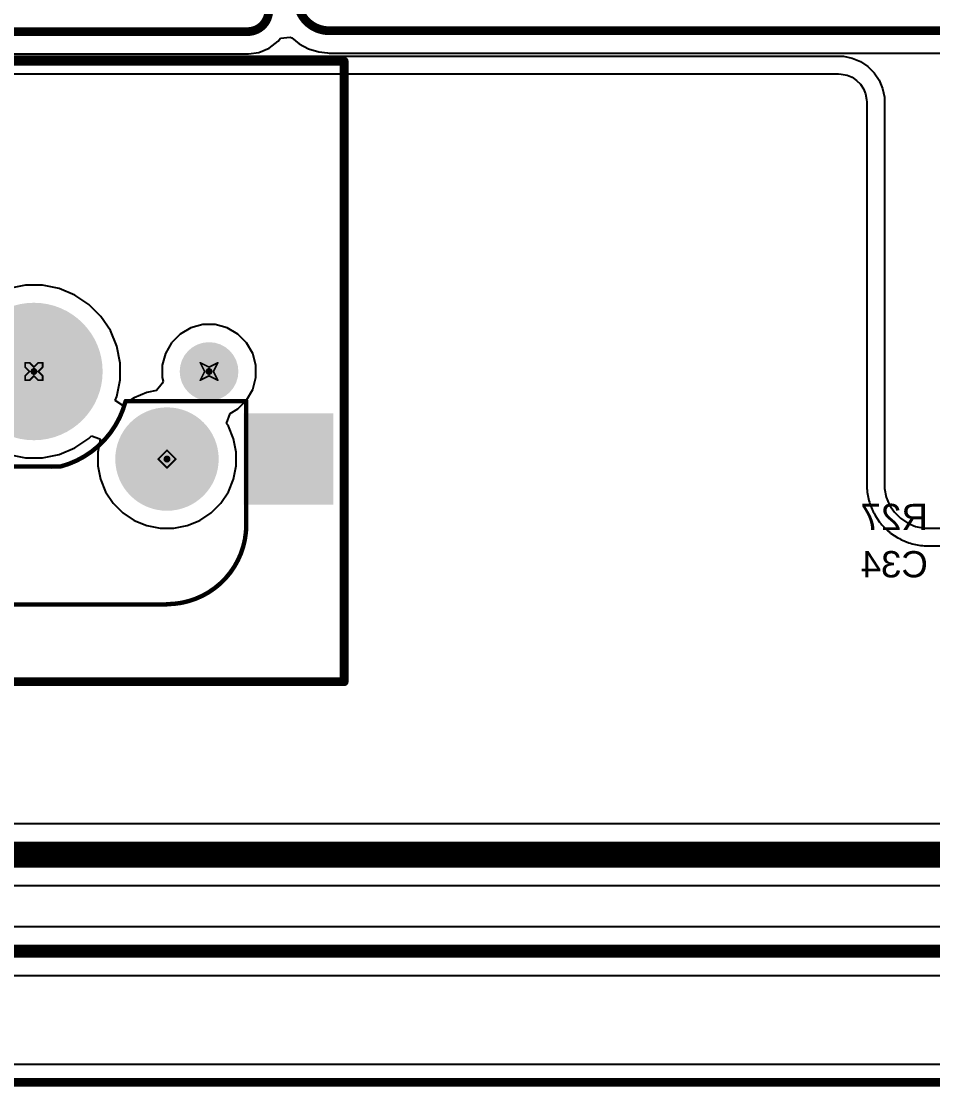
# Model space of a CAD drawing. Header units: inches. Extents: x 0 to 386, y 0 to 148.
# Drawn here: x 108.24 to 134.68, y -0.13 to 30.78 of the extents above; entities that cross this region are included whole.
import ezdxf

# ---------------------------------------------------------------- set-up
doc = ezdxf.new("R2010")
doc.units = ezdxf.units.IN
for name, color, linetype in [('Board outline', 216, 'Continuous'), ('Bottom Layer', 5, 'Continuous'), ('Bottom Overlay', 54, 'Continuous'), ('Bottom Paste', 16, 'Continuous'), ('Bottom Solder', 6, 'Continuous'), ('Drill Drawing', 1, 'Continuous'), ('Pad Holes', 156, 'Continuous'), ('Top Layer', 1, 'Continuous'), ('Top Overlay', 2, 'Continuous'), ('Top Solder', 216, 'Continuous')]:
    doc.layers.add(name, color=color, linetype=linetype)
doc.styles.add('Arial', font='', dxfattribs={"height": 0.2})
doc.styles.get('Arial').set_extended_font_data('Arial')

# ---------------------------------------------------------------- blocks, each defined once
blk = doc.blocks.new('CPG151101S11_16_B_21')
at = {"layer": 'Bottom Layer'}
for points in [[(5.475, 3.815), (7.975, 3.815), (7.975, 1.265), (5.475, 1.265)], [(-7.975, 1.275), (-5.475, 1.275), (-5.475, -1.275), (-7.975, -1.275)]]:
    blk.add_hatch(color=5, dxfattribs=at).paths.add_polyline_path(points)
at = {"layer": 'Bottom Paste'}
for points in [[(5.475, 3.815), (7.975, 3.815), (7.975, 1.265), (5.475, 1.265)], [(-7.975, 1.275), (-5.475, 1.275), (-5.475, -1.275), (-7.975, -1.275)]]:
    blk.add_hatch(color=16, dxfattribs=at).paths.add_polyline_path(points)
at = {"layer": 'Bottom Solder'}
for points in [[(5.425, 3.865), (8.025, 3.865), (8.025, 1.215), (5.425, 1.215)], [(-8.025, 1.325), (-5.425, 1.325), (-5.425, -1.325), (-8.025, -1.325)]]:
    blk.add_hatch(color=6, dxfattribs=at).paths.add_polyline_path(points)
h = blk.add_hatch(color=6, dxfattribs=at)
edge = h.paths.add_edge_path()
edge.add_arc((3.2, 2.54), 0.102, 0, 360)
h = blk.add_hatch(color=6, dxfattribs=at)
edge = h.paths.add_edge_path()
edge.add_arc((-3.2, 0), 0.102, 0, 360)
h = blk.add_hatch(color=6, dxfattribs=at)
edge = h.paths.add_edge_path()
edge.add_arc((-4.42, -2.54), 0.102, 0, 360)
h = blk.add_hatch(color=6, dxfattribs=at)
edge = h.paths.add_edge_path()
edge.add_arc((0.66, -2.54), 0.102, 0, 360)
h = blk.add_hatch(color=6, dxfattribs=at)
edge = h.paths.add_edge_path()
edge.add_arc((5.74, -2.54), 0.102, 0, 360)
at = {"layer": 'Pad Holes'}
h = blk.add_hatch(color=7, dxfattribs=at)
edge = h.paths.add_edge_path()
edge.add_arc((3.2, 2.54), 1.5, 0, 360)
h = blk.add_hatch(color=7, dxfattribs=at)
edge = h.paths.add_edge_path()
edge.add_arc((-3.2, 0), 1.5, 0, 360)
h = blk.add_hatch(color=7, dxfattribs=at)
edge = h.paths.add_edge_path()
edge.add_arc((0.66, -2.54), 1.994, 0, 360)
h = blk.add_hatch(color=7, dxfattribs=at)
edge = h.paths.add_edge_path()
edge.add_arc((-4.42, -2.54), 0.851, 0, 360)
h = blk.add_hatch(color=7, dxfattribs=at)
edge = h.paths.add_edge_path()
edge.add_arc((5.74, -2.54), 0.851, 0, 360)
at = {"layer": 'Top Solder'}
h = blk.add_hatch(color=216, dxfattribs=at)
edge = h.paths.add_edge_path()
edge.add_arc((3.2, 2.54), 0.102, 0, 360)
h = blk.add_hatch(color=216, dxfattribs=at)
edge = h.paths.add_edge_path()
edge.add_arc((-3.2, 0), 0.102, 0, 360)
h = blk.add_hatch(color=216, dxfattribs=at)
edge = h.paths.add_edge_path()
edge.add_arc((-4.42, -2.54), 0.102, 0, 360)
h = blk.add_hatch(color=216, dxfattribs=at)
edge = h.paths.add_edge_path()
edge.add_arc((0.66, -2.54), 0.102, 0, 360)
h = blk.add_hatch(color=216, dxfattribs=at)
edge = h.paths.add_edge_path()
edge.add_arc((5.74, -2.54), 0.102, 0, 360)
at = {"layer": 'Bottom Overlay'}
for points in [[(-5.5, 1.906, 0.127, 0.127, -0.414214), (-3.196, 4.21, 0.127, 0.127, 0)], [(5.5, 4.22, 0.127, 0.127, 0), (-3.186, 4.22, 0.127, 0.127, 0)], [(5.5, 4.22, 0.127, 0.127, -0.414214), (5.49, 4.21, 0.127, 0.127, 0)], [(5.5, 4.22, 0.127, 0.127, 0), (5.5, 4.046, 0.127, 0.127, 0)], [(-5.5, 1.906, 0.127, 0.127, 0), (-5.5, -1.506, 0.127, 0.127, 0)], [(5.5, 1.034, 0.127, 0.127, 0), (5.5, 0.47, 0.127, 0.127, 0)], [(5.5, 0.47, 0.127, 0.127, 0), (5.5, 0.47, 0.127, 0.127, 0)], [(5.5, 0.47, 0.127, 0.127, 0), (5.5, 0.22, 0.127, 0.127, 0)], [(-2, -1.68, 0.127, 0.127, -0.271686), (-0.1, 0.22, 0.127, 0.127, 0)], [(0.15, 0.22, 0.127, 0.127, 0), (-0.1, 0.22, 0.127, 0.127, 0)], [(1.19, 0.22, 0.127, 0.127, 0), (0.15, 0.22, 0.127, 0.127, 0)], [(5.5, 0.22, 0.127, 0.127, 0), (1.19, 0.22, 0.127, 0.127, 0)], [(-5.5, -1.506, 0.127, 0.127, 0), (-5.5, -1.68, 0.127, 0.127, 0)], [(-2, -1.68, 0.127, 0.127, 0), (-5.5, -1.68, 0.127, 0.127, 0)]]:
    blk.add_lwpolyline(points, format="xyseb", dxfattribs=at)
for points in [[(-3.228, 4.21, 0.0635, 0.0635, 1), (-3.165, 4.21, 0.0635, 0.0635, 1)], [(-3.218, 4.22, 0.0635, 0.0635, 1), (-3.155, 4.22, 0.0635, 0.0635, 1)], [(5.458, 4.21, 0.0635, 0.0635, 1), (5.522, 4.21, 0.0635, 0.0635, 1)], [(5.468, 4.22, 0.0635, 0.0635, 1), (5.532, 4.22, 0.0635, 0.0635, 1)], [(5.468, 4.22, 0.0635, 0.0635, 1), (5.532, 4.22, 0.0635, 0.0635, 1)], [(5.468, 4.22, 0.0635, 0.0635, 1), (5.532, 4.22, 0.0635, 0.0635, 1)], [(5.468, 4.046, 0.0635, 0.0635, 1), (5.532, 4.046, 0.0635, 0.0635, 1)], [(-5.532, 1.906, 0.0635, 0.0635, 1), (-5.468, 1.906, 0.0635, 0.0635, 1)], [(-5.532, 1.906, 0.0635, 0.0635, 1), (-5.468, 1.906, 0.0635, 0.0635, 1)], [(5.468, 1.034, 0.0635, 0.0635, 1), (5.532, 1.034, 0.0635, 0.0635, 1)], [(5.468, 0.47, 0.0635, 0.0635, 1), (5.532, 0.47, 0.0635, 0.0635, 1)], [(5.468, 0.47, 0.0635, 0.0635, 1), (5.532, 0.47, 0.0635, 0.0635, 1)], [(5.468, 0.47, 0.0635, 0.0635, 1), (5.532, 0.47, 0.0635, 0.0635, 1)], [(5.468, 0.47, 0.0635, 0.0635, 1), (5.532, 0.47, 0.0635, 0.0635, 1)], [(-0.132, 0.22, 0.0635, 0.0635, 1), (-0.068, 0.22, 0.0635, 0.0635, 1)], [(-0.132, 0.22, 0.0635, 0.0635, 1), (-0.068, 0.22, 0.0635, 0.0635, 1)], [(0.118, 0.22, 0.0635, 0.0635, 1), (0.182, 0.22, 0.0635, 0.0635, 1)], [(0.118, 0.22, 0.0635, 0.0635, 1), (0.182, 0.22, 0.0635, 0.0635, 1)], [(1.158, 0.22, 0.0635, 0.0635, 1), (1.222, 0.22, 0.0635, 0.0635, 1)], [(1.158, 0.22, 0.0635, 0.0635, 1), (1.222, 0.22, 0.0635, 0.0635, 1)], [(5.468, 0.22, 0.0635, 0.0635, 1), (5.532, 0.22, 0.0635, 0.0635, 1)], [(5.468, 0.22, 0.0635, 0.0635, 1), (5.532, 0.22, 0.0635, 0.0635, 1)], [(-5.532, -1.506, 0.0635, 0.0635, 1), (-5.468, -1.506, 0.0635, 0.0635, 1)], [(-5.532, -1.506, 0.0635, 0.0635, 1), (-5.468, -1.506, 0.0635, 0.0635, 1)], [(-5.532, -1.68, 0.0635, 0.0635, 1), (-5.468, -1.68, 0.0635, 0.0635, 1)], [(-5.532, -1.68, 0.0635, 0.0635, 1), (-5.468, -1.68, 0.0635, 0.0635, 1)], [(-2.032, -1.68, 0.0635, 0.0635, 1), (-1.968, -1.68, 0.0635, 0.0635, 1)], [(-2.032, -1.68, 0.0635, 0.0635, 1), (-1.968, -1.68, 0.0635, 0.0635, 1)]]:
    blk.add_lwpolyline(points, format="xyseb", close=True, dxfattribs=at)

msp = doc.modelspace()

# ---------------------------------------------------------------- linework, layer by layer
at = {"layer": 'Board outline'}
msp.add_lwpolyline([(2.997, 0, 0.254, 0.254, 0), (251.003, 0, 0.254, 0.254, 0)], format="xyseb", dxfattribs=at)
at = {"layer": 'Bottom Layer'}
for p, q in [((115.698, 30.203), (115.765, 30.29)), ((115.765, 30.29), (116.041, 30.32)), ((116.041, 30.32), (116.093, 30.301)), ((116.093, 30.301), (116.305, 30.127)), ((115.134, 29.877), (115.437, 30.003)), ((115.437, 30.003), (115.698, 30.203)), ((116.305, 30.127), (116.576, 29.982)), ((116.576, 29.982), (116.87, 29.893)), ((100.417, 29.833), (114.808, 29.833)), ((114.808, 29.833), (114.833, 29.838)), ((114.833, 29.838), (115.134, 29.877)), ((116.87, 29.893), (117.125, 29.868)), ((117.125, 29.868), (117.175, 29.858)), ((117.175, 29.858), (117.176, 29.858)), ((117.176, 29.858), (117.176, 29.858)), ((117.176, 29.858), (135.902, 29.858)), ((108.363, 23.122), (107.88, 23.026)), ((108.856, 23.122), (108.363, 23.122)), ((109.339, 23.026), (108.856, 23.122)), ((109.794, 22.837), (109.339, 23.026)), ((110.204, 22.563), (109.794, 22.837)), ((110.553, 22.215), (110.204, 22.563)), ((110.827, 21.805), (110.553, 22.215)), ((113.51, 21.979), (113.165, 21.886)), ((113.868, 21.979), (113.51, 21.979)), ((114.214, 21.886), (113.868, 21.979)), ((111.015, 21.35), (110.827, 21.805)), ((112.855, 21.707), (112.602, 21.454)), ((113.165, 21.886), (112.855, 21.707)), ((114.524, 21.707), (114.214, 21.886)), ((114.777, 21.454), (114.524, 21.707)), ((111.111, 20.866), (111.015, 21.35)), ((112.602, 21.454), (112.423, 21.145)), ((114.956, 21.145), (114.777, 21.454)), ((112.423, 21.145), (112.33, 20.799)), ((115.048, 20.799), (114.956, 21.145)), ((111.111, 20.374), (111.111, 20.866)), ((112.33, 20.799), (112.33, 20.441)), ((115.048, 20.441), (115.048, 20.799)), ((112.33, 20.441), (112.357, 20.342)), ((114.956, 20.095), (115.048, 20.441)), ((111.015, 19.89), (111.111, 20.374)), ((112.332, 20.267), (112.168, 20.067)), ((112.357, 20.342), (112.332, 20.267)), ((114.777, 19.786), (114.956, 20.095)), ((110.969, 19.779), (111.015, 19.89)), ((111.518, 19.859), (111.189, 19.64)), ((111.883, 20.011), (111.518, 19.859)), ((112.168, 20.067), (111.883, 20.011)), ((114.524, 19.533), (114.777, 19.786)), ((111.184, 19.635), (110.969, 19.779)), ((111.189, 19.64), (111.184, 19.635)), ((114.304, 19.406), (114.524, 19.533)), ((114.193, 19.114), (114.304, 19.406)), ((114.249, 19.031), (114.193, 19.114)), ((114.4, 18.666), (114.249, 19.031)), ((109.794, 18.403), (110.204, 18.677)), ((110.204, 18.677), (110.282, 18.754)), ((110.282, 18.754), (110.519, 18.67)), ((110.535, 18.648), (110.461, 18.278)), ((110.519, 18.67), (110.535, 18.648)), ((114.477, 18.278), (114.4, 18.666)), ((109.339, 18.214), (109.794, 18.403)), ((110.461, 18.278), (110.461, 17.882)), ((114.477, 17.882), (114.477, 18.278)), ((107.88, 18.214), (108.363, 18.118)), ((108.363, 18.118), (108.856, 18.118)), ((108.856, 18.118), (109.339, 18.214)), ((110.461, 17.882), (110.538, 17.494)), ((114.4, 17.494), (114.477, 17.882)), ((110.538, 17.494), (110.69, 17.129)), ((114.249, 17.129), (114.4, 17.494)), ((110.69, 17.129), (110.909, 16.8)), ((114.029, 16.8), (114.249, 17.129)), ((110.909, 16.8), (111.189, 16.52)), ((113.749, 16.52), (114.029, 16.8)), ((111.189, 16.52), (111.518, 16.301)), ((113.42, 16.301), (113.749, 16.52)), ((111.518, 16.301), (111.883, 16.149)), ((111.883, 16.149), (112.271, 16.072)), ((112.271, 16.072), (112.667, 16.072)), ((112.667, 16.072), (113.055, 16.149)), ((113.055, 16.149), (113.42, 16.301)), ((180.491, 0.518), (74.157, 0.518))]:
    msp.add_line(p, q, dxfattribs=at)
for points in [[(117.175, 30.505, 0.254, 0.254, -0.413881), (116.25, 31.431, 0.254, 0.254, 0)], [(115.421, 31.093, 0.254, 0.254, -0.414214), (114.808, 30.48, 0.254, 0.254, 0)], [(100.33, 30.48, 0.254, 0.254, 0), (114.808, 30.48, 0.254, 0.254, 0)], [(117.176, 30.505, 0.254, 0.254, -0.000284), (117.175, 30.505, 0.254, 0.254, 0)], [(117.176, 30.505, 0.254, 0.254, 0), (135.99, 30.505, 0.254, 0.254, 0)]]:
    msp.add_lwpolyline(points, format="xyseb", dxfattribs=at)
for points in [[(114.745, 30.48, 0.127, 0.127, 1), (114.871, 30.48, 0.127, 0.127, 1)], [(114.745, 30.48, 0.127, 0.127, 1), (114.871, 30.48, 0.127, 0.127, 1)], [(117.112, 30.505, 0.127, 0.127, 1), (117.239, 30.505, 0.127, 0.127, 1)], [(117.112, 30.505, 0.127, 0.127, 1), (117.239, 30.505, 0.127, 0.127, 1)], [(117.113, 30.505, 0.127, 0.127, 1), (117.24, 30.505, 0.127, 0.127, 1)], [(117.113, 30.505, 0.127, 0.127, 1), (117.24, 30.505, 0.127, 0.127, 1)]]:
    msp.add_lwpolyline(points, format="xyseb", close=True, dxfattribs=at)
at = {"layer": 'Drill Drawing'}
for points in [[(108.355, 20.747, 0.0508, 0.0508, 0), (108.355, 20.874, 0.0508, 0.0508, 0)], [(108.355, 20.874, 0.0508, 0.0508, 0), (108.482, 20.874, 0.0508, 0.0508, 0)], [(108.355, 20.747, 0.0508, 0.0508, 0), (108.482, 20.62, 0.0508, 0.0508, 0)], [(108.482, 20.874, 0.0508, 0.0508, 0), (108.609, 20.747, 0.0508, 0.0508, 0)], [(108.609, 20.747, 0.0508, 0.0508, 0), (108.736, 20.874, 0.0508, 0.0508, 0)], [(108.736, 20.874, 0.0508, 0.0508, 0), (108.863, 20.874, 0.0508, 0.0508, 0)], [(108.736, 20.62, 0.0508, 0.0508, 0), (108.863, 20.747, 0.0508, 0.0508, 0)], [(108.863, 20.747, 0.0508, 0.0508, 0), (108.863, 20.874, 0.0508, 0.0508, 0)], [(113.435, 20.874, 0.0508, 0.0508, 0), (113.689, 20.747, 0.0508, 0.0508, 0)], [(113.435, 20.874, 0.0508, 0.0508, 0), (113.562, 20.62, 0.0508, 0.0508, 0)], [(113.689, 20.747, 0.0508, 0.0508, 0), (113.943, 20.874, 0.0508, 0.0508, 0)], [(113.816, 20.62, 0.0508, 0.0508, 0), (113.943, 20.874, 0.0508, 0.0508, 0)], [(108.355, 20.493, 0.0508, 0.0508, 0), (108.482, 20.62, 0.0508, 0.0508, 0)], [(108.355, 20.366, 0.0508, 0.0508, 0), (108.355, 20.493, 0.0508, 0.0508, 0)], [(108.482, 20.366, 0.0508, 0.0508, 0), (108.609, 20.493, 0.0508, 0.0508, 0)], [(108.609, 20.493, 0.0508, 0.0508, 0), (108.736, 20.366, 0.0508, 0.0508, 0)], [(108.736, 20.62, 0.0508, 0.0508, 0), (108.863, 20.493, 0.0508, 0.0508, 0)], [(108.863, 20.366, 0.0508, 0.0508, 0), (108.863, 20.493, 0.0508, 0.0508, 0)], [(113.435, 20.366, 0.0508, 0.0508, 0), (113.562, 20.62, 0.0508, 0.0508, 0)], [(113.435, 20.366, 0.0508, 0.0508, 0), (113.689, 20.493, 0.0508, 0.0508, 0)], [(113.689, 20.493, 0.0508, 0.0508, 0), (113.943, 20.366, 0.0508, 0.0508, 0)], [(113.816, 20.62, 0.0508, 0.0508, 0), (113.943, 20.366, 0.0508, 0.0508, 0)], [(108.355, 20.366, 0.0508, 0.0508, 0), (108.482, 20.366, 0.0508, 0.0508, 0)], [(108.736, 20.366, 0.0508, 0.0508, 0), (108.863, 20.366, 0.0508, 0.0508, 0)], [(112.215, 18.08, 0.0508, 0.0508, 0), (112.469, 18.334, 0.0508, 0.0508, 0)], [(112.469, 18.334, 0.0508, 0.0508, 0), (112.723, 18.08, 0.0508, 0.0508, 0)], [(112.215, 18.08, 0.0508, 0.0508, 0), (112.469, 17.826, 0.0508, 0.0508, 0)], [(112.469, 17.826, 0.0508, 0.0508, 0), (112.723, 18.08, 0.0508, 0.0508, 0)]]:
    msp.add_lwpolyline(points, format="xyseb", dxfattribs=at)
for points in [[(108.343, 20.874, 0.0254, 0.0254, 1), (108.368, 20.874, 0.0254, 0.0254, 1)], [(108.343, 20.874, 0.0254, 0.0254, 1), (108.368, 20.874, 0.0254, 0.0254, 1)], [(108.343, 20.747, 0.0254, 0.0254, 1), (108.368, 20.747, 0.0254, 0.0254, 1)], [(108.343, 20.747, 0.0254, 0.0254, 1), (108.368, 20.747, 0.0254, 0.0254, 1)], [(108.47, 20.874, 0.0254, 0.0254, 1), (108.495, 20.874, 0.0254, 0.0254, 1)], [(108.47, 20.874, 0.0254, 0.0254, 1), (108.495, 20.874, 0.0254, 0.0254, 1)], [(108.597, 20.747, 0.0254, 0.0254, 1), (108.622, 20.747, 0.0254, 0.0254, 1)], [(108.597, 20.747, 0.0254, 0.0254, 1), (108.622, 20.747, 0.0254, 0.0254, 1)], [(108.724, 20.874, 0.0254, 0.0254, 1), (108.749, 20.874, 0.0254, 0.0254, 1)], [(108.724, 20.874, 0.0254, 0.0254, 1), (108.749, 20.874, 0.0254, 0.0254, 1)], [(108.851, 20.874, 0.0254, 0.0254, 1), (108.876, 20.874, 0.0254, 0.0254, 1)], [(108.851, 20.874, 0.0254, 0.0254, 1), (108.876, 20.874, 0.0254, 0.0254, 1)], [(108.851, 20.747, 0.0254, 0.0254, 1), (108.876, 20.747, 0.0254, 0.0254, 1)], [(108.851, 20.747, 0.0254, 0.0254, 1), (108.876, 20.747, 0.0254, 0.0254, 1)], [(113.423, 20.874, 0.0254, 0.0254, 1), (113.448, 20.874, 0.0254, 0.0254, 1)], [(113.423, 20.874, 0.0254, 0.0254, 1), (113.448, 20.874, 0.0254, 0.0254, 1)], [(113.677, 20.747, 0.0254, 0.0254, 1), (113.702, 20.747, 0.0254, 0.0254, 1)], [(113.677, 20.747, 0.0254, 0.0254, 1), (113.702, 20.747, 0.0254, 0.0254, 1)], [(113.931, 20.874, 0.0254, 0.0254, 1), (113.956, 20.874, 0.0254, 0.0254, 1)], [(113.931, 20.874, 0.0254, 0.0254, 1), (113.956, 20.874, 0.0254, 0.0254, 1)], [(108.343, 20.493, 0.0254, 0.0254, 1), (108.368, 20.493, 0.0254, 0.0254, 1)], [(108.343, 20.493, 0.0254, 0.0254, 1), (108.368, 20.493, 0.0254, 0.0254, 1)], [(108.47, 20.62, 0.0254, 0.0254, 1), (108.495, 20.62, 0.0254, 0.0254, 1)], [(108.47, 20.62, 0.0254, 0.0254, 1), (108.495, 20.62, 0.0254, 0.0254, 1)], [(108.597, 20.493, 0.0254, 0.0254, 1), (108.622, 20.493, 0.0254, 0.0254, 1)], [(108.597, 20.493, 0.0254, 0.0254, 1), (108.622, 20.493, 0.0254, 0.0254, 1)], [(108.724, 20.62, 0.0254, 0.0254, 1), (108.749, 20.62, 0.0254, 0.0254, 1)], [(108.724, 20.62, 0.0254, 0.0254, 1), (108.749, 20.62, 0.0254, 0.0254, 1)], [(108.851, 20.493, 0.0254, 0.0254, 1), (108.876, 20.493, 0.0254, 0.0254, 1)], [(108.851, 20.493, 0.0254, 0.0254, 1), (108.876, 20.493, 0.0254, 0.0254, 1)], [(113.55, 20.62, 0.0254, 0.0254, 1), (113.575, 20.62, 0.0254, 0.0254, 1)], [(113.55, 20.62, 0.0254, 0.0254, 1), (113.575, 20.62, 0.0254, 0.0254, 1)], [(113.677, 20.493, 0.0254, 0.0254, 1), (113.702, 20.493, 0.0254, 0.0254, 1)], [(113.677, 20.493, 0.0254, 0.0254, 1), (113.702, 20.493, 0.0254, 0.0254, 1)], [(113.804, 20.62, 0.0254, 0.0254, 1), (113.829, 20.62, 0.0254, 0.0254, 1)], [(113.804, 20.62, 0.0254, 0.0254, 1), (113.829, 20.62, 0.0254, 0.0254, 1)], [(108.343, 20.366, 0.0254, 0.0254, 1), (108.368, 20.366, 0.0254, 0.0254, 1)], [(108.343, 20.366, 0.0254, 0.0254, 1), (108.368, 20.366, 0.0254, 0.0254, 1)], [(108.47, 20.366, 0.0254, 0.0254, 1), (108.495, 20.366, 0.0254, 0.0254, 1)], [(108.47, 20.366, 0.0254, 0.0254, 1), (108.495, 20.366, 0.0254, 0.0254, 1)], [(108.724, 20.366, 0.0254, 0.0254, 1), (108.749, 20.366, 0.0254, 0.0254, 1)], [(108.724, 20.366, 0.0254, 0.0254, 1), (108.749, 20.366, 0.0254, 0.0254, 1)], [(108.851, 20.366, 0.0254, 0.0254, 1), (108.876, 20.366, 0.0254, 0.0254, 1)], [(108.851, 20.366, 0.0254, 0.0254, 1), (108.876, 20.366, 0.0254, 0.0254, 1)], [(113.423, 20.366, 0.0254, 0.0254, 1), (113.448, 20.366, 0.0254, 0.0254, 1)], [(113.423, 20.366, 0.0254, 0.0254, 1), (113.448, 20.366, 0.0254, 0.0254, 1)], [(113.931, 20.366, 0.0254, 0.0254, 1), (113.956, 20.366, 0.0254, 0.0254, 1)], [(113.931, 20.366, 0.0254, 0.0254, 1), (113.956, 20.366, 0.0254, 0.0254, 1)], [(112.456, 18.334, 0.0254, 0.0254, 1), (112.482, 18.334, 0.0254, 0.0254, 1)], [(112.456, 18.334, 0.0254, 0.0254, 1), (112.482, 18.334, 0.0254, 0.0254, 1)], [(112.202, 18.08, 0.0254, 0.0254, 1), (112.228, 18.08, 0.0254, 0.0254, 1)], [(112.202, 18.08, 0.0254, 0.0254, 1), (112.228, 18.08, 0.0254, 0.0254, 1)], [(112.71, 18.08, 0.0254, 0.0254, 1), (112.736, 18.08, 0.0254, 0.0254, 1)], [(112.71, 18.08, 0.0254, 0.0254, 1), (112.736, 18.08, 0.0254, 0.0254, 1)], [(112.456, 17.826, 0.0254, 0.0254, 1), (112.482, 17.826, 0.0254, 0.0254, 1)], [(112.456, 17.826, 0.0254, 0.0254, 1), (112.482, 17.826, 0.0254, 0.0254, 1)]]:
    msp.add_lwpolyline(points, format="xyseb", close=True, dxfattribs=at)
at = {"layer": 'Top Layer'}
for p, q in [((102.425, 29.77), (131.959, 29.77)), ((131.959, 29.77), (132.089, 29.763)), ((132.089, 29.763), (132.344, 29.713)), ((132.344, 29.713), (132.584, 29.613)), ((132.584, 29.613), (132.8, 29.469)), ((132.8, 29.469), (132.984, 29.285)), ((102.438, 29.252), (131.946, 29.252)), ((131.946, 29.252), (132.025, 29.248)), ((132.025, 29.248), (132.193, 29.214)), ((132.193, 29.214), (132.338, 29.154)), ((132.338, 29.154), (132.47, 29.066)), ((132.47, 29.066), (132.581, 28.955)), ((132.984, 29.285), (133.128, 29.069)), ((133.128, 29.069), (133.227, 28.829)), ((132.581, 28.955), (132.669, 28.824)), ((132.669, 28.824), (132.729, 28.678)), ((133.227, 28.829), (133.278, 28.574)), ((132.729, 28.678), (132.763, 28.51)), ((132.763, 28.51), (132.767, 28.431)), ((133.278, 28.574), (133.284, 28.444)), ((133.284, 28.444), (133.284, 28.444)), ((133.284, 28.444), (133.284, 17.349)), ((132.767, 28.431), (132.767, 17.349)), ((108.363, 23.122), (107.88, 23.026)), ((108.856, 23.122), (108.363, 23.122)), ((109.339, 23.026), (108.856, 23.122)), ((109.794, 22.837), (109.339, 23.026)), ((110.204, 22.563), (109.794, 22.837)), ((110.553, 22.215), (110.204, 22.563)), ((110.827, 21.805), (110.553, 22.215)), ((113.51, 21.979), (113.165, 21.886)), ((113.868, 21.979), (113.51, 21.979)), ((114.214, 21.886), (113.868, 21.979)), ((111.015, 21.35), (110.827, 21.805)), ((112.855, 21.707), (112.602, 21.454)), ((113.165, 21.886), (112.855, 21.707)), ((114.524, 21.707), (114.214, 21.886)), ((114.777, 21.454), (114.524, 21.707)), ((111.111, 20.866), (111.015, 21.35)), ((112.602, 21.454), (112.423, 21.145)), ((114.956, 21.145), (114.777, 21.454)), ((112.423, 21.145), (112.33, 20.799)), ((115.048, 20.799), (114.956, 21.145)), ((111.111, 20.374), (111.111, 20.866)), ((112.33, 20.799), (112.33, 20.441)), ((115.048, 20.441), (115.048, 20.799)), ((112.33, 20.441), (112.357, 20.342)), ((114.956, 20.095), (115.048, 20.441)), ((111.015, 19.89), (111.111, 20.374)), ((112.332, 20.267), (112.168, 20.067)), ((112.357, 20.342), (112.332, 20.267)), ((114.777, 19.786), (114.956, 20.095)), ((110.969, 19.779), (111.015, 19.89)), ((111.518, 19.859), (111.189, 19.64)), ((111.883, 20.011), (111.518, 19.859)), ((112.168, 20.067), (111.883, 20.011)), ((114.524, 19.533), (114.777, 19.786)), ((111.184, 19.635), (110.969, 19.779)), ((111.189, 19.64), (111.184, 19.635)), ((114.304, 19.406), (114.524, 19.533)), ((114.193, 19.114), (114.304, 19.406)), ((114.249, 19.031), (114.193, 19.114)), ((114.4, 18.666), (114.249, 19.031)), ((109.794, 18.403), (110.204, 18.677)), ((110.204, 18.677), (110.282, 18.754)), ((110.282, 18.754), (110.519, 18.67)), ((110.535, 18.648), (110.461, 18.278)), ((110.519, 18.67), (110.535, 18.648)), ((114.477, 18.278), (114.4, 18.666)), ((109.339, 18.214), (109.794, 18.403)), ((110.461, 18.278), (110.461, 17.882)), ((114.477, 17.882), (114.477, 18.278)), ((107.88, 18.214), (108.363, 18.118)), ((108.363, 18.118), (108.856, 18.118)), ((108.856, 18.118), (109.339, 18.214)), ((110.461, 17.882), (110.538, 17.494)), ((114.4, 17.494), (114.477, 17.882)), ((110.538, 17.494), (110.69, 17.129)), ((114.249, 17.129), (114.4, 17.494)), ((132.767, 17.349), (132.767, 17.224)), ((133.284, 17.349), (133.284, 17.224)), ((110.69, 17.129), (110.909, 16.8)), ((114.029, 16.8), (114.249, 17.129)), ((132.767, 17.224), (132.776, 17.174)), ((132.776, 17.174), (132.776, 17.123)), ((132.776, 17.123), (132.825, 16.877)), ((133.284, 17.224), (133.333, 16.978)), ((110.909, 16.8), (111.189, 16.52)), ((113.749, 16.52), (114.029, 16.8)), ((132.825, 16.877), (132.845, 16.83)), ((132.845, 16.83), (132.855, 16.78)), ((132.855, 16.78), (132.95, 16.549)), ((133.333, 16.978), (133.429, 16.747)), ((133.429, 16.747), (133.568, 16.539)), ((111.189, 16.52), (111.518, 16.301)), ((113.42, 16.301), (113.749, 16.52)), ((132.95, 16.549), (132.979, 16.507)), ((132.979, 16.507), (132.998, 16.46)), ((132.998, 16.46), (133.137, 16.252)), ((133.568, 16.539), (133.745, 16.362)), ((111.518, 16.301), (111.883, 16.149)), ((111.883, 16.149), (112.271, 16.072)), ((112.271, 16.072), (112.667, 16.072)), ((112.667, 16.072), (113.055, 16.149)), ((113.055, 16.149), (113.42, 16.301)), ((133.137, 16.252), (133.173, 16.215)), ((133.173, 16.215), (133.202, 16.173)), ((133.202, 16.173), (133.379, 15.996)), ((133.745, 16.362), (133.953, 16.223)), ((133.953, 16.223), (134.184, 16.128)), ((134.184, 16.128), (134.429, 16.079)), ((134.429, 16.079), (134.554, 16.079)), ((134.554, 16.079), (134.554, 16.079)), ((134.554, 16.079), (136.666, 16.079)), ((133.379, 15.996), (133.421, 15.968)), ((133.421, 15.968), (133.457, 15.932)), ((133.457, 15.932), (133.665, 15.793)), ((133.665, 15.793), (133.712, 15.773)), ((133.712, 15.773), (133.755, 15.745)), ((133.755, 15.745), (133.986, 15.649)), ((133.986, 15.649), (134.036, 15.639)), ((134.036, 15.639), (134.083, 15.62)), ((134.083, 15.62), (134.328, 15.571)), ((134.328, 15.571), (134.379, 15.571)), ((134.379, 15.571), (134.429, 15.561)), ((134.429, 15.561), (136.791, 15.561)), ((242.813, 7.501), (12.164, 7.501)), ((74.182, 5.707), (180.416, 5.707)), ((182.978, 4.511), (71.62, 4.511)), ((71.62, 3.102), (182.978, 3.102)), ((248.936, 0.518), (5.064, 0.518))]:
    msp.add_line(p, q, dxfattribs=at)
for points in [[(72.249, 6.604, 0.762, 0.762, 0), (182.249, 6.604, 0.762, 0.762, 0)], [(71.224, 3.806, 0.381, 0.381, 0), (183.374, 3.806, 0.381, 0.381, 0)]]:
    msp.add_lwpolyline(points, format="xyseb", dxfattribs=at)
at = {"layer": 'Top Overlay'}
for points in [[(99.609, 29.62, 0.254, 0.254, 0), (117.609, 29.62, 0.254, 0.254, 0)], [(117.609, 11.62, 0.254, 0.254, 0), (117.609, 29.62, 0.254, 0.254, 0)], [(99.609, 11.62, 0.254, 0.254, 0), (117.609, 11.62, 0.254, 0.254, 0)]]:
    msp.add_lwpolyline(points, format="xyseb", dxfattribs=at)
for points in [[(117.545, 29.62, 0.127, 0.127, 1), (117.672, 29.62, 0.127, 0.127, 1)], [(117.545, 29.62, 0.127, 0.127, 1), (117.672, 29.62, 0.127, 0.127, 1)], [(117.545, 11.62, 0.127, 0.127, 1), (117.672, 11.62, 0.127, 0.127, 1)], [(117.545, 11.62, 0.127, 0.127, 1), (117.672, 11.62, 0.127, 0.127, 1)]]:
    msp.add_lwpolyline(points, format="xyseb", close=True, dxfattribs=at)

# ---------------------------------------------------------------- block references
at = {"rotation": 180}
msp.add_blockref('CPG151101S11_16_B_21', (109.269, 18.08), dxfattribs=at)

# ---------------------------------------------------------------- texts
at = {"layer": 'Bottom Overlay', "style": 'Arial', "text_generation_flag": 2}
for s, p in [('R27', (134.54, 16.019)), ('C34', (134.54, 14.648))]:
    msp.add_text(s, height=0.762, dxfattribs=at).set_placement(p)

doc.saveas('drawing.dxf')
